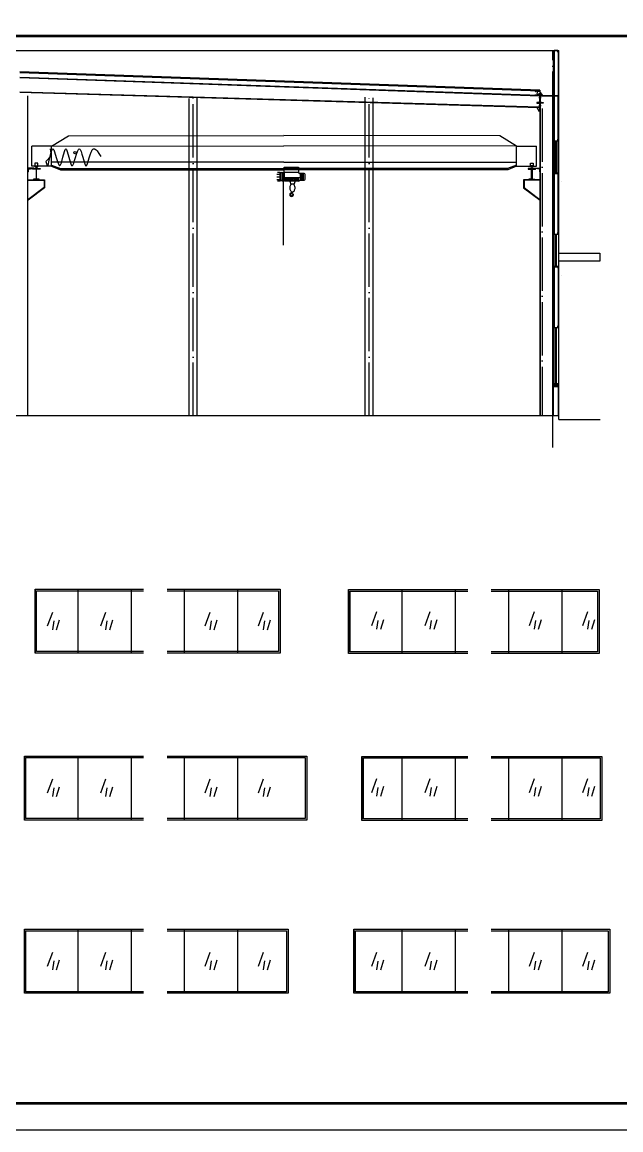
# Model space of a CAD drawing. Extents: x 1680110 to 2520911, y 137232 to 777463.
# Drawn here: x 2393938 to 2416401, y 137232 to 178757 of the extents above; entities that cross this region are included whole.
import ezdxf

# ---------------------------------------------------------------- set-up
doc = ezdxf.new("R2010")
doc.units = 0
doc.header["$LTSCALE"] = 1000
doc.header["$MEASUREMENT"] = 0
doc.linetypes.add('DOTE', pattern=[2.42, 2, -0.2, 0.02, -0.2])
for name, color, linetype in [('DOTE', 1, 'Continuous'), ('JC', 3, 'Continuous'), ('PUB_TITLE', 4, 'Continuous'), ('WALL', 9, 'Continuous'), ('WINDOW', 4, 'Continuous'), ('卫浴', 7, 'Continuous'), ('图层8', 30, 'Continuous'), ('天沟', 6, 'Continuous'), ('窗', 2, 'Continuous'), ('线', 150, 'Continuous'), ('雨棚', 6, 'Continuous')]:
    doc.layers.add(name, color=color, linetype=linetype)
doc.layers.add('钢架', color=7, linetype='Continuous', lineweight=25)

# ---------------------------------------------------------------- blocks, each defined once
blk = doc.blocks.new('TT')
at = {"layer": '图层8'}
for p, q in [((391101, -82693), (391185, -82686)), ((391114, -82852), (391101, -82693)), ((391105, -82697), (391181, -82691)), ((391117, -82848), (391105, -82697)), ((391197, -82846), (391114, -82852)), ((391193, -82842), (391117, -82848)), ((391181, -82691), (391183, -82713)), ((391183, -82713), (391187, -82713)), ((391183, -82713), (391183, -82713)), ((391185, -82686), (391187, -82713)), ((391191, -82819), (391191, -82819)), ((391191, -82819), (391195, -82819)), ((391191, -82819), (391193, -82842)), ((391195, -82819), (391197, -82846))]:
    blk.add_line(p, q, dxfattribs=at)
blk = doc.blocks.new('L100X80X8')
at = {"color": 6, "ltscale": 0.5}
for p, q in [((0, 0), (0, 320)), ((399, 0), (0, 0)), ((30, 80), (30, 288)), ((375, 30), (80, 30))]:
    blk.add_line(p, q, dxfattribs=at)
for centre, radius, start, end in [((-31, 260), 67.2, 24.71323, 62.48658), ((80, 80), 50, 180, 270), ((352, -13), 48.3, 15.43619, 62.57294)]:
    blk.add_arc(centre, radius, start, end, dxfattribs=at)
blk = doc.blocks.new('11')
for p, q in [((1988473, 311553), (1988473, 310353)), ((1993273, 311553), (1993273, 310353))]:
    blk.add_line(p, q)
at = {"color": 4}
for p, q in [((1989373, 311553), (1989373, 310353)), ((1990373, 311553), (1990373, 310353)), ((1991373, 311553), (1991373, 310353)), ((1992373, 311553), (1992373, 310353))]:
    blk.add_line(p, q, dxfattribs=at)
for points in [[(1990609, 310353), (1988473, 310353), (1988473, 311553), (1990609, 311553)], [(1990609, 310383), (1988503, 310383), (1988503, 311523), (1990609, 311523)], [(1991051, 311553), (1993273, 311553), (1993273, 310353), (1991051, 310353)], [(1991051, 311523), (1993243, 311523), (1993243, 310383), (1991051, 310383)]]:
    blk.add_lwpolyline(points, dxfattribs=at)
at = {"layer": 'WINDOW', "color": 0}
for p, q in [((1988810, 310864, 0), (1988904, 311123, 0)), ((1989809, 310864, 0), (1989904, 311123, 0)), ((1991767, 310864, 0), (1991862, 311123, 0)), ((1992767, 310864, 0), (1992862, 311123, 0)), ((1988904, 310794, 0), (1988929, 310958, 0)), ((1988979, 310794, 0), (1989034, 310978, 0)), ((1989904, 310794, 0), (1989929, 310958, 0)), ((1989979, 310794, 0), (1990034, 310978, 0)), ((1991862, 310794, 0), (1991887, 310958, 0)), ((1991937, 310794, 0), (1991992, 310978, 0)), ((1992862, 310794, 0), (1992887, 310958, 0)), ((1992937, 310794, 0), (1992991, 310978, 0))]:
    blk.add_line(p, q, dxfattribs=at)
blk = doc.blocks.new('123')
for p, q in [((1988623, 315471), (1988623, 314271)), ((1993123, 315471), (1993123, 314271))]:
    blk.add_line(p, q)
at = {"color": 4}
for p, q in [((1989373, 315471), (1989373, 314271)), ((1990373, 315471), (1990373, 314271)), ((1991373, 315471), (1991373, 314271)), ((1992373, 315471), (1992373, 314271))]:
    blk.add_line(p, q, dxfattribs=at)
for points in [[(1990609, 314271), (1988623, 314271), (1988623, 315471), (1990609, 315471)], [(1990609, 314301), (1988653, 314301), (1988653, 315441), (1990609, 315441)], [(1991051, 315471), (1993123, 315471), (1993123, 314271), (1991051, 314271)], [(1991051, 315441), (1993093, 315441), (1993093, 314301), (1991051, 314301)]]:
    blk.add_lwpolyline(points, dxfattribs=at)
at = {"layer": 'WINDOW', "color": 0}
for p, q in [((1988810, 314794, 0), (1988904, 315053, 0)), ((1989809, 314794, 0), (1989904, 315053, 0)), ((1991767, 314794, 0), (1991862, 315053, 0)), ((1992767, 314794, 0), (1992862, 315053, 0)), ((1988904, 314725, 0), (1988929, 314889, 0)), ((1988979, 314725, 0), (1989034, 314909, 0)), ((1989904, 314725, 0), (1989929, 314889, 0)), ((1989979, 314725, 0), (1990034, 314909, 0)), ((1991862, 314725, 0), (1991887, 314889, 0)), ((1991937, 314725, 0), (1991992, 314909, 0)), ((1992862, 314725, 0), (1992887, 314889, 0)), ((1992937, 314725, 0), (1992991, 314909, 0))]:
    blk.add_line(p, q, dxfattribs=at)
blk = doc.blocks.new('1234')
at = {"color": 4}
for p, q in [((1988373, 319298), (1988373, 318098)), ((1989373, 319298), (1989373, 318098)), ((1990373, 319298), (1990373, 318098)), ((1991373, 319298), (1991373, 318098)), ((1992373, 319298), (1992373, 318098))]:
    blk.add_line(p, q, dxfattribs=at)
blk.add_line((1993073, 319298), (1993073, 318098))
for points in [[(1990609, 318098), (1988373, 318098), (1988373, 319298), (1990609, 319298)], [(1990609, 318128), (1988403, 318128), (1988403, 319268), (1990609, 319268)], [(1991051, 319298), (1993073, 319298), (1993073, 318098), (1991051, 318098)], [(1991051, 319268), (1993043, 319268), (1993043, 318128), (1991051, 318128)]]:
    blk.add_lwpolyline(points, dxfattribs=at)
at = {"layer": 'WINDOW', "color": 0}
for p, q in [((1988810, 318624, 0), (1988904, 318883, 0)), ((1988904, 318554, 0), (1988929, 318718, 0)), ((1988979, 318554, 0), (1989034, 318738, 0)), ((1989809, 318624, 0), (1989904, 318883, 0)), ((1989904, 318554, 0), (1989929, 318718, 0)), ((1989979, 318554, 0), (1990034, 318738, 0)), ((1991767, 318624, 0), (1991862, 318883, 0)), ((1991862, 318554, 0), (1991887, 318718, 0)), ((1991937, 318554, 0), (1991992, 318738, 0)), ((1992767, 318624, 0), (1992862, 318883, 0)), ((1992862, 318554, 0), (1992887, 318718, 0)), ((1992937, 318554, 0), (1992991, 318738, 0))]:
    blk.add_line(p, q, dxfattribs=at)
blk = doc.blocks.new('fdas')
for p, q in [((2406338, 123072, 0), (2406338, 121872, 0)), ((2410938, 123072, 0), (2410938, 121872, 0))]:
    blk.add_line(p, q)
at = {"color": 4}
for p, q in [((2407138, 123072, 0), (2407138, 121872, 0)), ((2408138, 123072, 0), (2408138, 121872, 0)), ((2409138, 123072, 0), (2409138, 121872, 0)), ((2410138, 123072, 0), (2410138, 121872, 0))]:
    blk.add_line(p, q, dxfattribs=at)
at = {"color": 4, "elevation": 0}
for points in [[(2408373, 121872), (2406338, 121872), (2406338, 123072), (2408373, 123072)], [(2408373, 121902), (2406368, 121902), (2406368, 123042), (2408373, 123042)], [(2408815, 123072), (2410938, 123072), (2410938, 121872), (2408815, 121872)], [(2408815, 123042), (2410908, 123042), (2410908, 121902), (2408815, 121902)]]:
    blk.add_lwpolyline(points, dxfattribs=at)
at = {"layer": 'WINDOW', "color": 0}
for p, q in [((2406574, 122382), (2406669, 122641)), ((2407574, 122382), (2407668, 122641)), ((2409532, 122382), (2409626, 122641)), ((2410532, 122382), (2410626, 122641)), ((2406669, 122312), (2406694, 122476)), ((2406743, 122312), (2406798, 122496)), ((2407668, 122312), (2407693, 122476)), ((2407743, 122312), (2407798, 122496)), ((2409626, 122312), (2409651, 122476)), ((2409701, 122312), (2409756, 122496)), ((2410626, 122312), (2410651, 122476)), ((2410701, 122312), (2410756, 122496))]:
    blk.add_line(p, q, dxfattribs=at)
blk = doc.blocks.new('dfa23')
for p, q in [((2406138, 119321, 0), (2406138, 118121, 0)), ((2411438, 119321, 0), (2411438, 118121, 0))]:
    blk.add_line(p, q)
at = {"color": 4}
for p, q in [((2407138, 119321, 0), (2407138, 118121, 0)), ((2408138, 119321, 0), (2408138, 118121, 0)), ((2409138, 119321, 0), (2409138, 118121, 0)), ((2410138, 119321, 0), (2410138, 118121, 0))]:
    blk.add_line(p, q, dxfattribs=at)
at = {"color": 4, "elevation": 0}
for points in [[(2408373, 118121), (2406138, 118121), (2406138, 119321), (2408373, 119321)], [(2408373, 118151), (2406168, 118151), (2406168, 119291), (2408373, 119291)], [(2408815, 119321), (2411438, 119321), (2411438, 118121), (2408815, 118121)], [(2408815, 119291), (2411408, 119291), (2411408, 118151), (2408815, 118151)]]:
    blk.add_lwpolyline(points, dxfattribs=at)
at = {"layer": 'WINDOW', "color": 0}
for p, q in [((2406574, 118632), (2406669, 118891)), ((2407574, 118632), (2407668, 118891)), ((2409532, 118632), (2409626, 118891)), ((2410532, 118632), (2410626, 118891)), ((2406669, 118562), (2406694, 118726)), ((2406743, 118562), (2406798, 118746)), ((2407668, 118562), (2407693, 118726)), ((2407743, 118562), (2407798, 118746)), ((2409626, 118562), (2409651, 118726)), ((2409701, 118562), (2409756, 118746)), ((2410626, 118562), (2410651, 118726)), ((2410701, 118562), (2410756, 118746))]:
    blk.add_line(p, q, dxfattribs=at)
blk = doc.blocks.new('jdfgfdsasdf')
for p, q in [((2406138, 115369, 0), (2406138, 114169, 0)), ((2411088, 115369, 0), (2411088, 114169, 0))]:
    blk.add_line(p, q)
at = {"color": 4}
for p, q in [((2407138, 115369, 0), (2407138, 114169, 0)), ((2408138, 115369, 0), (2408138, 114169, 0)), ((2409138, 115369, 0), (2409138, 114169, 0)), ((2410138, 115369, 0), (2410138, 114169, 0))]:
    blk.add_line(p, q, dxfattribs=at)
at = {"color": 4, "elevation": 0}
for points in [[(2408373, 114169), (2406138, 114169), (2406138, 115369), (2408373, 115369)], [(2408373, 114199), (2406168, 114199), (2406168, 115339), (2408373, 115339)], [(2408815, 115369), (2411088, 115369), (2411088, 114169), (2408815, 114169)], [(2408815, 115339), (2411058, 115339), (2411058, 114199), (2408815, 114199)]]:
    blk.add_lwpolyline(points, dxfattribs=at)
at = {"layer": 'WINDOW', "color": 0}
for p, q in [((2406574, 114680), (2406669, 114939)), ((2407574, 114680), (2407668, 114939)), ((2409532, 114680), (2409626, 114939)), ((2410532, 114680), (2410626, 114939)), ((2406669, 114610), (2406694, 114774)), ((2406743, 114610), (2406798, 114794)), ((2407668, 114610), (2407693, 114774)), ((2407743, 114610), (2407798, 114794)), ((2409626, 114610), (2409651, 114774)), ((2409701, 114610), (2409756, 114794)), ((2410626, 114610), (2410651, 114774)), ((2410701, 114610), (2410756, 114794))]:
    blk.add_line(p, q, dxfattribs=at)

msp = doc.modelspace()

# ---------------------------------------------------------------- hatches: boundary and pattern name
at = {"linetype": 'Continuous'}
h = msp.add_hatch(color=3, dxfattribs=at)
h.paths.add_polyline_path([(2394360.3, 173263.4), (2394360.3, 173243.4), (2394350.3, 173243.4), (2394350.3, 173263.4)])
h.paths.add_polyline_path([(2394360.3, 173283.4), (2394360.3, 173263.4), (2394350.3, 173263.4), (2394350.3, 173283.4)])
h.paths.add_polyline_path([(2394350.3, 173283.4), (2394350.3, 173263.4), (2394340.3, 173263.4), (2394340.3, 173283.4)])
h.paths.add_polyline_path([(2394350.3, 173263.4), (2394350.3, 173243.4), (2394340.3, 173243.4), (2394340.3, 173263.4)])
h = msp.add_hatch(color=3, dxfattribs=at)
h.paths.add_polyline_path([(2394360.3, 173263.4), (2394360.3, 173283.4), (2394350.3, 173283.4), (2394350.3, 173263.4)])
h.paths.add_polyline_path([(2394360.3, 173243.4), (2394360.3, 173263.4), (2394350.3, 173263.4), (2394350.3, 173243.4)])
h.paths.add_polyline_path([(2394350.3, 173243.4), (2394350.3, 173263.4), (2394340.3, 173263.4), (2394340.3, 173243.4)])
h.paths.add_polyline_path([(2394350.3, 173263.4), (2394350.3, 173283.4), (2394340.3, 173283.4), (2394340.3, 173263.4)])
h = msp.add_hatch(color=3, dxfattribs=at)
h.paths.add_polyline_path([(2394360.3, 173263.4), (2394360.3, 173243.4), (2394350.3, 173243.4), (2394350.3, 173263.4)])
h.paths.add_polyline_path([(2394360.3, 173283.4), (2394360.3, 173263.4), (2394350.3, 173263.4), (2394350.3, 173283.4)])
h.paths.add_polyline_path([(2394350.3, 173283.4), (2394350.3, 173263.4), (2394340.3, 173263.4), (2394340.3, 173283.4)])
h.paths.add_polyline_path([(2394350.3, 173263.4), (2394350.3, 173243.4), (2394340.3, 173243.4), (2394340.3, 173263.4)])
h = msp.add_hatch(color=3, dxfattribs=at)
h.paths.add_polyline_path([(2394360.3, 173263.4), (2394360.3, 173283.4), (2394350.3, 173283.4), (2394350.3, 173263.4)])
h.paths.add_polyline_path([(2394360.3, 173243.4), (2394360.3, 173263.4), (2394350.3, 173263.4), (2394350.3, 173243.4)])
h.paths.add_polyline_path([(2394350.3, 173243.4), (2394350.3, 173263.4), (2394340.3, 173263.4), (2394340.3, 173243.4)])
h.paths.add_polyline_path([(2394350.3, 173263.4), (2394350.3, 173283.4), (2394340.3, 173283.4), (2394340.3, 173263.4)])
h = msp.add_hatch(color=3, dxfattribs=at)
h.paths.add_polyline_path([(2413170.2, 173263.4), (2413170.2, 173243.4), (2413180.2, 173243.4), (2413180.2, 173263.4)])
h.paths.add_polyline_path([(2413170.2, 173283.4), (2413170.2, 173263.4), (2413180.2, 173263.4), (2413180.2, 173283.4)])
h.paths.add_polyline_path([(2413180.2, 173283.4), (2413180.2, 173263.4), (2413190.2, 173263.4), (2413190.2, 173283.4)])
h.paths.add_polyline_path([(2413180.2, 173263.4), (2413180.2, 173243.4), (2413190.2, 173243.4), (2413190.2, 173263.4)])
h = msp.add_hatch(color=3, dxfattribs=at)
h.paths.add_polyline_path([(2413170.2, 173263.4), (2413170.2, 173283.4), (2413180.2, 173283.4), (2413180.2, 173263.4)])
h.paths.add_polyline_path([(2413170.2, 173243.4), (2413170.2, 173263.4), (2413180.2, 173263.4), (2413180.2, 173243.4)])
h.paths.add_polyline_path([(2413180.2, 173243.4), (2413180.2, 173263.4), (2413190.2, 173263.4), (2413190.2, 173243.4)])
h.paths.add_polyline_path([(2413180.2, 173263.4), (2413180.2, 173283.4), (2413190.2, 173283.4), (2413190.2, 173263.4)])
h = msp.add_hatch(color=3, dxfattribs=at)
h.paths.add_polyline_path([(2413170.2, 173263.4), (2413170.2, 173243.4), (2413180.2, 173243.4), (2413180.2, 173263.4)])
h.paths.add_polyline_path([(2413170.2, 173283.4), (2413170.2, 173263.4), (2413180.2, 173263.4), (2413180.2, 173283.4)])
h.paths.add_polyline_path([(2413180.2, 173283.4), (2413180.2, 173263.4), (2413190.2, 173263.4), (2413190.2, 173283.4)])
h.paths.add_polyline_path([(2413180.2, 173263.4), (2413180.2, 173243.4), (2413190.2, 173243.4), (2413190.2, 173263.4)])
h = msp.add_hatch(color=3, dxfattribs=at)
h.paths.add_polyline_path([(2413170.2, 173263.4), (2413170.2, 173283.4), (2413180.2, 173283.4), (2413180.2, 173263.4)])
h.paths.add_polyline_path([(2413170.2, 173243.4), (2413170.2, 173263.4), (2413180.2, 173263.4), (2413180.2, 173243.4)])
h.paths.add_polyline_path([(2413180.2, 173243.4), (2413180.2, 173263.4), (2413190.2, 173263.4), (2413190.2, 173243.4)])
h.paths.add_polyline_path([(2413180.2, 173263.4), (2413180.2, 173283.4), (2413190.2, 173283.4), (2413190.2, 173263.4)])
msp.add_hatch(color=256).paths.add_polyline_path([(2414068.3, 165199.9), (2413868.3, 165199.9), (2413868.3, 165099.2), (2414068.3, 165099.2)])
at = {"layer": '线'}
h = msp.add_hatch(color=0, dxfattribs=at)
h.paths.add_polyline_path([(2413368.3, 176038.7), (2413368.3, 176050.7), (2413388.3, 176050.7), (2413388.3, 176038.7)])
h.paths.add_polyline_path([(2413348.3, 176038.7), (2413348.3, 176050.7), (2413368.3, 176050.7), (2413368.3, 176038.7)])
h.paths.add_polyline_path([(2413368.3, 176038.7), (2413368.3, 176026.7), (2413348.3, 176026.7), (2413348.3, 176038.7)])
h.paths.add_polyline_path([(2413368.3, 176026.7), (2413368.3, 176038.7), (2413388.3, 176038.7), (2413388.3, 176026.7)])
h = msp.add_hatch(color=0, dxfattribs=at)
h.paths.add_polyline_path([(2413368.3, 175915.9), (2413368.3, 175927.9), (2413388.3, 175927.9), (2413388.3, 175915.9)])
h.paths.add_polyline_path([(2413348.3, 175915.9), (2413348.3, 175927.9), (2413368.3, 175927.9), (2413368.3, 175915.9)])
h.paths.add_polyline_path([(2413368.3, 175915.9), (2413368.3, 175903.9), (2413348.3, 175903.9), (2413348.3, 175915.9)])
h.paths.add_polyline_path([(2413368.3, 175903.9), (2413368.3, 175915.9), (2413388.3, 175915.9), (2413388.3, 175903.9)])
h = msp.add_hatch(color=0, dxfattribs=at)
h.paths.add_polyline_path([(2413368.3, 175761.6), (2413368.3, 175773.6), (2413388.3, 175773.6), (2413388.3, 175761.6)])
h.paths.add_polyline_path([(2413348.3, 175761.6), (2413348.3, 175773.6), (2413368.3, 175773.6), (2413368.3, 175761.6)])
h.paths.add_polyline_path([(2413368.3, 175761.6), (2413368.3, 175749.7), (2413348.3, 175749.7), (2413348.3, 175761.6)])
h.paths.add_polyline_path([(2413368.3, 175749.7), (2413368.3, 175761.6), (2413388.3, 175761.6), (2413388.3, 175749.7)])
h = msp.add_hatch(color=0, dxfattribs=at)
h.paths.add_polyline_path([(2413368.3, 175616.6), (2413368.3, 175628.6), (2413388.3, 175628.6), (2413388.3, 175616.6)])
h.paths.add_polyline_path([(2413348.3, 175616.6), (2413348.3, 175628.6), (2413368.3, 175628.6), (2413368.3, 175616.6)])
h.paths.add_polyline_path([(2413368.3, 175616.6), (2413368.3, 175604.6), (2413348.3, 175604.6), (2413348.3, 175616.6)])
h.paths.add_polyline_path([(2413368.3, 175604.6), (2413368.3, 175616.6), (2413388.3, 175616.6), (2413388.3, 175604.6)])
h = msp.add_hatch(color=0, dxfattribs=at)
h.paths.add_polyline_path([(2413368.3, 175460.9), (2413368.3, 175472.8), (2413388.3, 175472.8), (2413388.3, 175460.9)])
h.paths.add_polyline_path([(2413348.3, 175460.9), (2413348.3, 175472.8), (2413368.3, 175472.8), (2413368.3, 175460.9)])
h.paths.add_polyline_path([(2413368.3, 175460.9), (2413368.3, 175448.9), (2413348.3, 175448.9), (2413348.3, 175460.9)])
h.paths.add_polyline_path([(2413368.3, 175448.9), (2413368.3, 175460.9), (2413388.3, 175460.9), (2413388.3, 175448.9)])

# ---------------------------------------------------------------- linework, layer by layer
for p, q in [((2413363.3, 176211.3, 0), (2393853.3, 176895.9, 0)), ((2413360.5, 176171.5, 0), (2393853.3, 176855.8, 0)), ((2413348.3, 176001.9, 0), (2393853.3, 176685.3, 0)), ((2413347.2, 175986.9, 0), (2393853.3, 176670.3, 0)), ((2413349.5, 175565.4, 0), (2393853.3, 176134.3, 0)), ((2413348.3, 175550.5, 0), (2393853.3, 176123.1, 0)), ((2394153.3, 163999.9, 0), (2394153.3, 175999.9, 0)), ((2395043.4, 174107.4, 0), (2395671.9, 174501.8, 0)), ((2395671.9, 174501.8, 0), (2403753.3, 174502, 0)), ((2411858.7, 174501.8, 0), (2403753.3, 174502, 0)), ((2412487.1, 174107.4, 0), (2411858.7, 174501.8, 0)), ((2395043.4, 174107.4, 0), (2394296.7, 174107.4, 0)), ((2395043.4, 174107.4, 0), (2403753.3, 174117.2, 0)), ((2412487.1, 174107.4, 0), (2403753.3, 174117.2, 0)), ((2412487.1, 174107.4, 0), (2413233.8, 174107.4, 0)), ((2394420.1, 173353.4, 0), (2394296.7, 173353.4, 0)), ((2394350.3, 173245.4, 0), (2394350.3, 173281.4, 0)), ((2395043.4, 173353.4, 0), (2394525.7, 173353.4, 0)), ((2395043.4, 173395.2, 0), (2395380.7, 173265, 0)), ((2395043.4, 173353.4, 0), (2395374.7, 173225, 0)), ((2395374.7, 173225, 0), (2403753.3, 173225.2, 0)), ((2395380.7, 173265, 0), (2403753.3, 173265.2, 0)), ((2412149.8, 173265, 0), (2403753.3, 173265.2, 0)), ((2412155.9, 173225, 0), (2403753.3, 173225.2, 0)), ((2412487.1, 173395.2, 0), (2412149.8, 173265, 0)), ((2412487.1, 173353.4, 0), (2412155.9, 173225, 0)), ((2412487.1, 173353.4, 0), (2413004.8, 173353.4, 0)), ((2413110.4, 173353.4, 0), (2413233.8, 173353.4, 0)), ((2413180.2, 173245.4, 0), (2413180.2, 173281.4, 0))]:
    msp.add_line(p, q)
at = {"color": 7}
for p, q in [((2394296.7, 173353.4, 0), (2394296.7, 174107.4, 0)), ((2395043.4, 173353.4, 0), (2395043.4, 174107.4, 0)), ((2412487.1, 173353.4, 0), (2412487.1, 174107.4, 0)), ((2413233.8, 173353.4, 0), (2413233.8, 174107.4, 0)), ((2394444.8, 173365.9, 0), (2394501.1, 173365.9, 0)), ((2394444.8, 173331.2, 0), (2394444.8, 173365.9, 0)), ((2394450.4, 173343.8, 0), (2394450.4, 173365.9, 0)), ((2394452.7, 173346.5, 0), (2394450.4, 173343.8, 0)), ((2394450.4, 173343.8, 0), (2394451.9, 173340.7, 0)), ((2394451.9, 173340.7, 0), (2394463.3, 173340.2, 0)), ((2394452.7, 173346.5, 0), (2394467.4, 173352.1, 0)), ((2394454.7, 173277, 0), (2394452.7, 173273.4, 0)), ((2394452.7, 173273.4, 0), (2394492.7, 173273.4, 0)), ((2394468.1, 173279.1, 0), (2394454.7, 173277, 0)), ((2394463.3, 173340.2, 0), (2394469.6, 173338.5, 0)), ((2394467.4, 173352.1, 0), (2394472.9, 173353.4, 0)), ((2394470.2, 173282.9, 0), (2394468.1, 173279.1, 0)), ((2394469.6, 173338.5, 0), (2394470.1, 173332.9, 0)), ((2394470.1, 173332.9, 0), (2394470.2, 173282.9, 0)), ((2394473.4, 173353.4, 0), (2394473.4, 173365.9, 0)), ((2394479, 173352.1, 0), (2394473.4, 173353.4, 0)), ((2394475.7, 173338.5, 0), (2394475.2, 173332.9, 0)), ((2394475.2, 173332.9, 0), (2394475.2, 173282.9, 0)), ((2394475.2, 173282.9, 0), (2394477.2, 173279.1, 0)), ((2394482, 173340.2, 0), (2394475.7, 173338.5, 0)), ((2394477.2, 173279.1, 0), (2394490.7, 173277, 0)), ((2394492.7, 173346.5, 0), (2394479, 173352.1, 0)), ((2394493.4, 173340.7, 0), (2394482, 173340.2, 0)), ((2394490.7, 173277, 0), (2394492.7, 173273.4, 0)), ((2394492.7, 173346.5, 0), (2394494.9, 173343.8, 0)), ((2394494.9, 173343.8, 0), (2394493.4, 173340.7, 0)), ((2394494.9, 173343.8, 0), (2394494.9, 173365.9, 0)), ((2394501.1, 173331.2, 0), (2394501.1, 173365.9, 0)), ((2403753.3, 173511.2, 0), (2395043.4, 173511.2, 0)), ((2403753.3, 173511.2, 0), (2412487.1, 173511.2, 0)), ((2413085.8, 173365.9, 0), (2413029.4, 173365.9, 0)), ((2413029.4, 173331.2, 0), (2413029.4, 173365.9, 0)), ((2413035.6, 173343.8, 0), (2413035.6, 173365.9, 0)), ((2413037.9, 173346.5, 0), (2413035.6, 173343.8, 0)), ((2413035.6, 173343.8, 0), (2413037.1, 173340.7, 0)), ((2413037.1, 173340.7, 0), (2413048.5, 173340.2, 0)), ((2413039.9, 173277, 0), (2413037.8, 173273.4, 0)), ((2413077.8, 173273.4, 0), (2413037.8, 173273.4, 0)), ((2413037.9, 173346.5, 0), (2413051.5, 173352.1, 0)), ((2413053.3, 173279.1, 0), (2413039.9, 173277, 0)), ((2413048.5, 173340.2, 0), (2413054.8, 173338.5, 0)), ((2413051.5, 173352.1, 0), (2413057.1, 173353.4, 0)), ((2413055.3, 173282.9, 0), (2413053.3, 173279.1, 0)), ((2413054.8, 173338.5, 0), (2413055.3, 173332.9, 0)), ((2413055.3, 173332.9, 0), (2413055.3, 173282.9, 0)), ((2413057.1, 173353.4, 0), (2413057.1, 173365.9, 0)), ((2413063.2, 173352.1, 0), (2413057.6, 173353.4, 0)), ((2413060.9, 173338.5, 0), (2413060.4, 173332.9, 0)), ((2413060.4, 173332.9, 0), (2413060.4, 173282.9, 0)), ((2413060.4, 173282.9, 0), (2413062.4, 173279.1, 0)), ((2413067.2, 173340.2, 0), (2413060.9, 173338.5, 0)), ((2413062.4, 173279.1, 0), (2413075.8, 173277, 0)), ((2413077.9, 173346.5, 0), (2413063.2, 173352.1, 0)), ((2413078.6, 173340.7, 0), (2413067.2, 173340.2, 0)), ((2413075.8, 173277, 0), (2413077.8, 173273.4, 0)), ((2413077.9, 173346.5, 0), (2413080.1, 173343.8, 0)), ((2413080.1, 173343.8, 0), (2413078.6, 173340.7, 0)), ((2413080.1, 173343.8, 0), (2413080.1, 173365.9, 0)), ((2413085.8, 173331.2, 0), (2413085.8, 173365.9, 0)), ((2403489.1, 173063.6, 0), (2403605.1, 173063.6, 0)), ((2403489.1, 172961.1, 0), (2403605.1, 172961.1, 0)), ((2403489.1, 172858.6, 0), (2403605.1, 172858.6, 0)), ((2403617.4, 173121.2, 0), (2403522.9, 173121.2, 0)), ((2403617.4, 172801, 0), (2403522.9, 172801, 0)), ((2403605.1, 173121.2, 0), (2403605.1, 172801, 0)), ((2403617.4, 173121.2, 0), (2403617.4, 172801, 0)), ((2403680.7, 173104.1, 0), (2403617.4, 173104.1, 0)), ((2403680.7, 172818.2, 0), (2403617.4, 172818.2, 0)), ((2403680.7, 173111, 0), (2403680.7, 172811.3, 0)), ((2403701.2, 173111, 0), (2403701.2, 172811.3, 0)), ((2403754.3, 173104.1, 0), (2403701.2, 173104.1, 0)), ((2403754.3, 172818.2, 0), (2403701.2, 172818.2, 0)), ((2403754.3, 173121.2, 0), (2403754.3, 172801, 0)), ((2404304.4, 173121.2, 0), (2403754.3, 173121.2, 0)), ((2403774.8, 173121.2, 0), (2403774.8, 172801, 0)), ((2404353.5, 172923.5, 0), (2403774.8, 172923.5, 0)), ((2403823.9, 172801, 0), (2403774.8, 172834.1, 0)), ((2404304.4, 172801, 0), (2403823.9, 172801, 0)), ((2404304.4, 173121.2, 0), (2404353.5, 173088.2, 0)), ((2404304.4, 172801, 0), (2404353.5, 172834.1, 0)), ((2404519.2, 173088.2, 0), (2404353.5, 173088.2, 0)), ((2404478.4, 173070.4, 0), (2404353.5, 173070.4, 0)), ((2404478.4, 173039.1, 0), (2404353.5, 173039.1, 0)), ((2404478.4, 173003.1, 0), (2404353.5, 173003.1, 0)), ((2404478.4, 172985.9, 0), (2404353.5, 172985.9, 0)), ((2404478.4, 172945.2, 0), (2404353.5, 172945.2, 0)), ((2404478.4, 172909.2, 0), (2404353.5, 172909.2, 0)), ((2404478.4, 172892, 0), (2404353.5, 172892, 0)), ((2404478.4, 172851.3, 0), (2404353.5, 172851.3, 0)), ((2404353.5, 172834.1, 0), (2404519.2, 172834.1, 0)), ((2404478.4, 173088.2, 0), (2404478.4, 172834.1, 0)), ((2404557.6, 172872.5, 0), (2404557.6, 173049.8, 0))]:
    msp.add_line(p, q, dxfattribs=at)
at = {"color": 3}
for p, q in [((2394350.3, 173233.1, 0), (2394350.3, 173293.7, 0)), ((2394350.3, 173293.7, 0), (2394350.3, 173233.1, 0)), ((2394350.3, 173233.1, 0), (2394350.3, 173293.7, 0)), ((2394350.3, 173293.7, 0), (2394350.3, 173233.1, 0)), ((2413180.2, 173233.1, 0), (2413180.2, 173293.7, 0)), ((2413180.2, 173293.7, 0), (2413180.2, 173233.1, 0)), ((2413180.2, 173233.1, 0), (2413180.2, 173293.7, 0)), ((2413180.2, 173293.7, 0), (2413180.2, 173233.1, 0))]:
    msp.add_line(p, q, dxfattribs=at)
at = {"color": 5}
for p, q in [((2403727.8, 172818.2, 0), (2403727.8, 170394.3, 0)), ((2403977.6, 172801, 0), (2404024.1, 172671.3, 0)), ((2404175.4, 172801, 0), (2404129, 172671.3, 0))]:
    msp.add_line(p, q, dxfattribs=at)
at = {"elevation": 0}
for points in [[(2413363.3, 176211.3), (2413360.5, 176171.5)], [(2394162.3, 172834.4), (2394761.3, 172834.4), (2394761.3, 172554.6), (2394153.3, 172097.6)], [(2394162.3, 172849.4), (2394776.3, 172849.4), (2394776.3, 172547.1), (2394162.3, 172085.6)], [(2413368.3, 172849.4), (2412754.2, 172849.4), (2412754.2, 172547.1), (2413368.3, 172085.6)], [(2413368.3, 172834.4), (2412769.2, 172834.4), (2412769.2, 172554.6), (2413377.3, 172097.6)]]:
    msp.add_lwpolyline(points, dxfattribs=at)
at = {"color": 5, "elevation": 0}
msp.add_lwpolyline([(2394994.2, 174005.6), (2395029.6, 173749.1), (2394827.5, 173533.6), (2394845.8, 173454.1), (2394864.5, 173400.1), (2394874, 173384.4), (2394883.5, 173377), (2394893.2, 173378.6), (2394903, 173389.7), (2394923.4, 173441.9), (2394944.4, 173524.7), (2394988.8, 173735.1), (2395012.5, 173839.2), (2395037.2, 173926.8), (2395063.2, 173986.2), (2395076.7, 174001.6), (2395090.6, 174005.6), (2395105.5, 173996.4), (2395120.7, 173974.9), (2395152.2, 173902), (2395217.6, 173686.9), (2395250.9, 173573.7), (2395284.2, 173475.8), (2395317.1, 173407.6), (2395333.4, 173389.3), (2395349.4, 173383.7), (2395364.9, 173392), (2395380.2, 173412.6), (2395410.2, 173484), (2395467.9, 173697.1), (2395523.6, 173908.9), (2395550.9, 173978.8), (2395564.5, 173998.5), (2395578.1, 174005.6), (2395591.7, 173998.9), (2395605.4, 173979.4), (2395632.8, 173909.4), (2395688.3, 173695.6), (2395746, 173479.8), (2395775.9, 173407.3), (2395791.2, 173386.3), (2395806.8, 173377.7), (2395823, 173383.2), (2395839.5, 173401.9), (2395873.2, 173471.4), (2395907.5, 173571.4), (2395942.3, 173686.8), (2395977.2, 173802.9), (2396012.2, 173904.7), (2396046.9, 173977.2), (2396064.1, 173997.9), (2396081.1, 174005.6), (2396097.9, 173999.3), (2396114.5, 173980.2), (2396147.1, 173910.7), (2396179.1, 173811.5), (2396210.5, 173697), (2396271.5, 173479.1), (2396301.2, 173404.4), (2396315.8, 173381.9), (2396330.3, 173371.7), (2396345.1, 173375.2), (2396359.8, 173391.6), (2396389.6, 173456.5), (2396453.3, 173664.9), (2396488.8, 173780.6), (2396527.7, 173885.2), (2396548.8, 173929.1), (2396570.9, 173964.9), (2396594.4, 173991), (2396619.2, 174005.6), (2396649, 174006.9), (2396680.4, 173993.3), (2396713.2, 173967.1), (2396747.1, 173930.3), (2396817.6, 173833.5), (2396890, 173719.8)], dxfattribs=at)
at = {"color": 7, "elevation": 0}
for points in [[(2394501.1, 173331.2), (2394525.7, 173331.2), (2394525.7, 173469.4), (2394420.1, 173469.4), (2394420.1, 173331.2), (2394444.8, 173331.2)], [(2413029.4, 173331.2), (2413004.8, 173331.2), (2413004.8, 173469.4), (2413110.4, 173469.4), (2413110.4, 173331.2), (2413085.8, 173331.2)], [(2404068.6, 172384.3), (2404061.3, 172358.4), (2404032.3, 172347.5), (2404004, 172343.1), (2403983.6, 172325.7), (2403977.1, 172288), (2403983.6, 172253.9), (2404003.2, 172232.1), (2404038.1, 172225.6), (2404080.2, 172232.8), (2404102.7, 172250.2), (2404107.1, 172282.9), (2404132.5, 172297.4), (2404118, 172298.1), (2404101.3, 172295.2), (2404090.4, 172282.2), (2404088.9, 172263.3), (2404070.1, 172256), (2404043.2, 172252.4), (2404010.5, 172261.8), (2404006.1, 172285.1), (2404012, 172307.6), (2404030.8, 172318.5), (2404065.7, 172328.6), (2404086, 172338.1), (2404094.9, 172387.2)]]:
    msp.add_lwpolyline(points, dxfattribs=at)
msp.add_lwpolyline([(2404304.4, 173121.2), (2403774.8, 173121.2), (2403774.8, 173324.4), (2404304.4, 173324.4)], close=True, dxfattribs=at)
at = {"color": 5, "elevation": 0}
msp.add_lwpolyline([(2404076.5, 172383.7), (2404059.3, 172386.7), (2404042.7, 172395.8), (2404027.4, 172410.5), (2404014, 172430.4), (2404003, 172454.5), (2403994.9, 172482.1), (2403989.8, 172512), (2403988.1, 172543.1), (2403989.8, 172574.2), (2403994.9, 172604.1), (2404003, 172631.6), (2404014, 172655.8), (2404027.4, 172675.6), (2404042.7, 172690.3), (2404059.3, 172699.4), (2404076.5, 172702.5), (2404093.8, 172699.4), (2404110.3, 172690.3), (2404125.6, 172675.6), (2404139, 172655.8), (2404150, 172631.6), (2404158.2, 172604.1), (2404163.2, 172574.2), (2404164.9, 172543.1), (2404163.2, 172512), (2404158.2, 172482.1), (2404150, 172454.5), (2404139, 172430.4), (2404125.6, 172410.5), (2404110.3, 172395.8), (2404093.8, 172386.7)], close=True, dxfattribs=at)
at = {"color": 7}
for radius in [48, 45.2]:
    msp.add_circle((2395921.2, 173866.1, 0), radius, dxfattribs=at)
for centre, radius, start, end in [((2403691, 173111, 0), 10.2, 0, 180), ((2403691, 172811.3, 0), 10.2, 180, 0), ((2403764.6, 172801, 0), 10.2, 180, 0), ((2404519.2, 173049.8, 0), 38.4, 0, 90), ((2404519.2, 172872.5, 0), 38.4, 270, 0)]:
    msp.add_arc(centre, radius, start, end, dxfattribs=at)
at = {"color": 5}
for centre, start, end in [((2403945.7, 172939.2, 0), 197.52281, 230.40174), ((2403988.7, 172939.2, 0), 185.00625, 230.40174), ((2404031.7, 172939.2, 0), 185.00625, 230.40174), ((2404074.7, 172939.2, 0), 185.00625, 230.40174), ((2404117.7, 172939.2, 0), 185.00625, 230.40174), ((2404160.7, 172939.2, 0), 185.00625, 230.40174), ((2404203.7, 172939.2, 0), 185.00625, 230.40174), ((2404246.7, 172939.2, 0), 185.00625, 230.40174), ((2404289.6, 172939.2, 0), 185.00625, 230.40174), ((2404332.6, 172939.2, 0), 185.00625, 230.40174), ((2404375.6, 172939.2, 0), 185.00625, 230.40174), ((2404418.6, 172939.2, 0), 185.00625, 230.40174), ((2404461.6, 172939.2, 0), 185.00625, 222.5303)]:
    msp.add_arc(centre, 179.3, start, end, dxfattribs=at)
at = {"layer": 'DOTE', "color": 252, "linetype": 'DOTE'}
for p, q in [((2413853.3, 162812.6, 0), (2413853.3, 177699.9, 0)), ((2413868.3, 164549.9, 0), (2413868.3, 177699.9, 0))]:
    msp.add_line(p, q, dxfattribs=at)
at = {"layer": 'DOTE', "color": 252}
msp.add_line((2413868.3, 163999.9, 0), (2413868.3, 177699.9, 0), dxfattribs=at)
at = {"layer": 'DOTE', "color": 25, "linetype": 'DOTE'}
for p, q in [((2400353.3, 163999.9, 0), (2400353.3, 175909.6, 0)), ((2406953.3, 163999.9, 0), (2406953.3, 175933.5, 0)), ((2413453.3, 175520.4, 0), (2413453.3, 163999.9, 0))]:
    msp.add_line(p, q, dxfattribs=at)
at = {"layer": 'DOTE', "color": 252, "elevation": 0}
msp.add_lwpolyline([(2373838.3, 177699.9), (2413868.3, 177699.9)], dxfattribs=at)
at = {"layer": 'PUB_TITLE'}
msp.add_lwpolyline([(2361418.2, 137232.3), (2435718.2, 137232.3), (2435718.2, 179232.3), (2361418.2, 179232.3)], close=True, dxfattribs=at)
at = {"layer": 'PUB_TITLE', "const_width": 100}
msp.add_lwpolyline([(2363918.2, 138232.3), (2434718.2, 138232.3), (2434718.2, 178232.3), (2363918.2, 178232.3)], close=True, dxfattribs=at)
at = {"layer": 'WALL', "color": 251}
for p, q in [((2414192.7, 172769.9, 0), (2414192.7, 172769.9, 0)), ((2414192.7, 169269.9, 0), (2414192.7, 169269.9, 0))]:
    msp.add_line(p, q, dxfattribs=at)
at = {"layer": '卫浴'}
for p, q in [((2394480.3, 172865.4, 0), (2394580.8, 172865.4, 0)), ((2413050.2, 172865.4, 0), (2412949.7, 172865.4, 0))]:
    msp.add_line(p, q, dxfattribs=at)
at = {"layer": '卫浴', "elevation": 0}
for points in [[(2394162.3, 173265.4), (2394372.4, 173265.4), (2394372.4, 173281.4), (2394162.3, 173281.4)], [(2394330.5, 173265.4), (2394610.8, 173265.4), (2394610.8, 173249.4), (2394330.5, 173249.4)], [(2394461.3, 172865.4), (2394480.3, 172865.4), (2394480.3, 173249.4), (2394461.3, 173249.4)], [(2413200, 173265.4), (2412919.7, 173265.4), (2412919.7, 173249.4), (2413200, 173249.4)], [(2413069.2, 172865.4), (2413050.2, 172865.4), (2413050.2, 173249.4), (2413069.2, 173249.4)], [(2413368.3, 173265.4), (2413158.1, 173265.4), (2413158.1, 173281.4), (2413368.3, 173281.4)], [(2394360.5, 172849.4), (2394580.8, 172849.4), (2394580.8, 172865.4), (2394360.5, 172865.4)], [(2413170, 172849.4), (2412949.7, 172849.4), (2412949.7, 172865.4), (2413170, 172865.4)]]:
    msp.add_lwpolyline(points, close=True, dxfattribs=at)
at = {"layer": '天沟', "const_width": 30, "elevation": 0}
msp.add_lwpolyline([(2413869.9, 176317.5), (2413842.1, 176316.2), (2413842.1, 176014.8), (2413476.1, 176014.8), (2413377.5, 176148.7), (2413282.8, 176156.6)], dxfattribs=at)
at = {"layer": '窗'}
for p, q in [((2413948.3, 173099.9, 0), (2413948.3, 174299.9, 0)), ((2413988.3, 173099.9, 0), (2413988.3, 174299.9, 0)), ((2413948.3, 169599.9, 0), (2413948.3, 170799.9, 0)), ((2413988.3, 169599.9, 0), (2413988.3, 170799.9, 0)), ((2413948.3, 165199.9, 0), (2413948.3, 167299.9, 0)), ((2413988.3, 165199.9, 0), (2413988.3, 167299.9, 0))]:
    msp.add_line(p, q, dxfattribs=at)
at = {"layer": '窗', "elevation": 0}
for points in [[(2414068.3, 174299.9), (2413868.3, 174299.9), (2413868.3, 173099.9), (2414068.3, 173099.9)], [(2414068.3, 170799.9), (2413868.3, 170799.9), (2413868.3, 169599.9), (2414068.3, 169599.9)], [(2414068.3, 167299.9), (2413868.3, 167299.9), (2413868.3, 165199.9), (2414068.3, 165199.9)]]:
    msp.add_lwpolyline(points, close=True, dxfattribs=at)
at = {"layer": '线'}
for p, q in [((2413868.3, 164999.9, 0), (2413868.3, 177699.9, 0)), ((2413868.3, 177699.9, 0), (2414068.3, 177699.9, 0)), ((2414068.3, 163999.9, 0), (2414068.3, 177699.9, 0)), ((2414068.3, 175999.9, 0), (2413868.3, 175999.9, 0))]:
    msp.add_line(p, q, dxfattribs=at)
at = {"layer": '线', "elevation": 0}
msp.add_lwpolyline([(2414068.3, 165199.9), (2413868.3, 165199.9), (2413868.3, 165099.2), (2414068.3, 165099.2)], close=True, dxfattribs=at)
at = {"layer": '钢架', "color": 0}
for p, q in [((2413893.3, 177631.9, 0), (2413893.3, 175999.9, 0)), ((2414043.3, 177631.9, 0), (2414043.3, 175999.9, 0)), ((2413893.3, 175999.9, 0), (2413893.3, 170867.8, 0)), ((2414043.3, 170867.8, 0), (2414043.3, 175999.9, 0)), ((2413893.3, 169599.9, 0), (2413893.3, 167367.8, 0)), ((2414043.3, 169599.9, 0), (2414043.3, 167299.9, 0)), ((2414043.3, 165199.9, 0), (2414043.3, 163999.9, 0))]:
    msp.add_line(p, q, dxfattribs=at)
at = {"layer": '钢架'}
for p, q in [((2413348.3, 176089.9, 0), (2413260.1, 176008.5, 0)), ((2413368.3, 163999.9, 0), (2413368.3, 176089.9, 0)), ((2413388.3, 176089.9, 0), (2413455.5, 175999.9, 0)), ((2400203.3, 163999.9, 0), (2400203.3, 175900.6, 0)), ((2400503.3, 163999.9, 0), (2400503.3, 175918.6, 0)), ((2406803.3, 163999.9, 0), (2406803.3, 175942.5, 0)), ((2407103.3, 163999.9, 0), (2407103.3, 175924.5, 0)), ((2413408.3, 176038.7, 0), (2413328.3, 176038.7, 0)), ((2413408.3, 175915.9, 0), (2413328.3, 175915.9, 0)), ((2413408.3, 175761.6, 0), (2413328.3, 175761.6, 0)), ((2413868.3, 175999.9, 0), (2413388.3, 175999.9, 0)), ((2413868.3, 175984.9, 0), (2413388.3, 175984.9, 0)), ((2413853.3, 163999.9, 0), (2413853.3, 175999.9, 0)), ((2413348.3, 175409.9, 0), (2413262.6, 175557.3, 0)), ((2413408.3, 175616.6, 0), (2413328.3, 175616.6, 0)), ((2413383.3, 163999.9, 0), (2413383.3, 175319.9, 0)), ((2413383.3, 163999.9, 0), (2413383.3, 170884.9, 0)), ((2400203.3, 163999.9, 0), (2400203.3, 170375.6, 0)), ((2400503.3, 163999.9, 0), (2400503.3, 170375.6, 0)), ((2406803.3, 163999.9, 0), (2406803.3, 170375.6, 0)), ((2407103.3, 163999.9, 0), (2407103.3, 170375.6, 0))]:
    msp.add_line(p, q, dxfattribs=at)
at = {"layer": '钢架', "color": 0, "elevation": 0}
for points in [[(2413893.3, 177631.9), (2413893.3, 177699.9), (2414043.3, 177699.9), (2414043.3, 177631.9), (2414033.3, 177631.9), (2414033.3, 177689.9), (2413903.3, 177689.9), (2413903.3, 177631.9), (2413893.3, 177631.9)], [(2414043.3, 175931.9), (2414043.3, 175999.9), (2413893.3, 175999.9), (2413893.3, 175931.9), (2413903.3, 175931.9), (2413903.3, 175989.9), (2414033.3, 175989.9), (2414033.3, 175931.9), (2414043.3, 175931.9)], [(2414043.3, 174367.8), (2414043.3, 174299.9), (2413893.3, 174299.9), (2413893.3, 174367.8), (2413903.3, 174367.8), (2413903.3, 174309.9), (2414033.3, 174309.9), (2414033.3, 174367.8), (2414043.3, 174367.8)], [(2414043.3, 173031.9), (2414043.3, 173099.9), (2413893.3, 173099.9), (2413893.3, 173031.9), (2413903.3, 173031.9), (2413903.3, 173089.9), (2414033.3, 173089.9), (2414033.3, 173031.9), (2414043.3, 173031.9)], [(2414043.3, 170867.8), (2414043.3, 170799.9), (2413893.3, 170799.9), (2413893.3, 170867.8), (2413903.3, 170867.8), (2413903.3, 170809.9), (2414033.3, 170809.9), (2414033.3, 170867.8), (2414043.3, 170867.8)], [(2414043.3, 169531.9), (2414043.3, 169599.9), (2413893.3, 169599.9), (2413893.3, 169531.9), (2413903.3, 169531.9), (2413903.3, 169589.9), (2414033.3, 169589.9), (2414033.3, 169531.9), (2414043.3, 169531.9)], [(2414043.3, 167367.8), (2414043.3, 167299.9), (2413893.3, 167299.9), (2413893.3, 167367.8), (2413903.3, 167367.8), (2413903.3, 167309.9), (2414033.3, 167309.9), (2414033.3, 167367.8), (2414043.3, 167367.8)]]:
    msp.add_lwpolyline(points, dxfattribs=at)
at = {"layer": '钢架', "elevation": 0}
for points in [[(2413368.3, 176089.9), (2413348.3, 176089.9), (2413348.3, 175409.9), (2413368.3, 175409.9)], [(2413388.3, 176089.9), (2413368.3, 176089.9), (2413368.3, 175319.9), (2413388.3, 175319.9)], [(2413348.3, 175741.8), (2413254.2, 175741.8), (2413254.2, 175720.9), (2413348.3, 175720.9)], [(2413388.3, 176050.7), (2413348.3, 176050.7), (2413348.3, 176026.7), (2413388.3, 176026.7)], [(2413388.3, 175927.9), (2413348.3, 175927.9), (2413348.3, 175903.9), (2413388.3, 175903.9)], [(2413388.3, 175773.6), (2413348.3, 175773.6), (2413348.3, 175749.7), (2413388.3, 175749.7)], [(2413388.3, 175741.8), (2413482.3, 175741.8), (2413482.3, 175720.9), (2413388.3, 175720.9)], [(2413388.3, 175628.6), (2413348.3, 175628.6), (2413348.3, 175604.6), (2413388.3, 175604.6)], [(2413388.3, 175472.8), (2413348.3, 175472.8), (2413348.3, 175448.9), (2413388.3, 175448.9)]]:
    msp.add_lwpolyline(points, close=True, dxfattribs=at)
at = {"layer": '雨棚', "elevation": 0}
msp.add_lwpolyline([(2414068.3, 170099.9), (2415608.3, 170099.9), (2415608.3, 169799.9), (2414068.3, 169799.9)], dxfattribs=at)
at = {"layer": '雨棚', "color": 0, "const_width": 50, "elevation": 0}
for points in [[(2414068.3, 163999.9), (2373638.3, 163999.9)], [(2373853.3, 163999.9), (2414068.3, 163999.9)], [(2414068.3, 163999.9), (2414068.3, 163849.9)], [(2415628.1, 163849.9), (2414068.3, 163849.9)]]:
    msp.add_lwpolyline(points, dxfattribs=at)

# ---------------------------------------------------------------- block references
at = {"xscale": 2, "yscale": 2, "zscale": 2}
for name, p in [('fdas', (-2418253.8, -88641.7, 0)), ('1234', (-1570563.3, -481107, 0)), ('dfa23', (-2418253.8, -87395.3, 0)), ('123', (-1570563.3, -479707.9, 0)), ('jdfgfdsasdf', (-2418253.8, -85985.8, 0)), ('11', (-1570563.3, -478354.1, 0))]:
    msp.add_blockref(name, p, dxfattribs=at)
at = {"layer": 'JC', "xscale": -1, "rotation": 0.0002516364420035444}
for p in [(2804378.3, 258862.2, 0), (2804378.4, 258863.6, 0)]:
    msp.add_blockref('TT', p, dxfattribs=at)
at = {"layer": '卫浴', "yscale": 0.3000000007450581, "zscale": 0.3}
for p, xscale, rotation in [((2394162.3, 173265.4, 0), 0.3000000007450581, 270), ((2413368.3, 173265.4, 0), -0.3000000007450581, 90)]:
    msp.add_blockref('L100X80X8', p, dxfattribs=dict(at, xscale=xscale, rotation=rotation))

doc.saveas('drawing.dxf')
